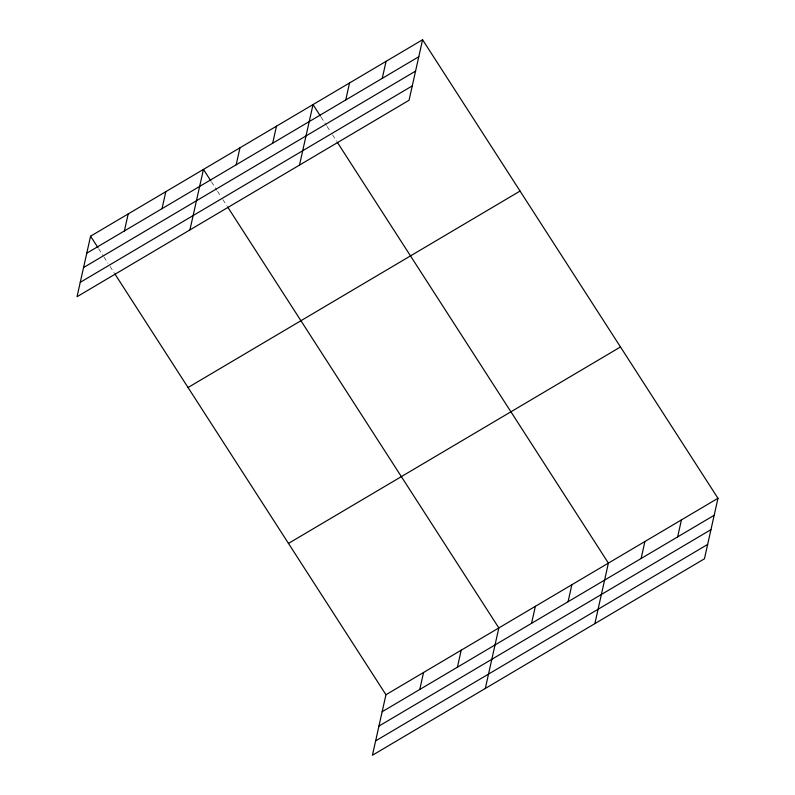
<?xml version="1.0" encoding="UTF-8"?>
<svg xmlns="http://www.w3.org/2000/svg" width="795" height="795" viewBox="0 0 795 795"><rect width="100%" height="100%" fill="white"/><g stroke="black" fill="none" stroke-linecap="round" stroke-linejoin="round"><path stroke-width="0.6" stroke-dasharray="3.98 2.98" d="M321.081 117.104L326.457 125.451M327.133 126.494L330.491 131.712M332.509 134.842L336.543 141.103M211.52 181.926L216.896 190.273M217.572 191.317L220.93 196.534M222.948 199.664L226.982 205.925M98.63 248.716L103.34 256.02M104.016 257.063L108.05 263.324M110.058 266.454L114.092 272.715"/><path stroke-width="1.19" d="M90.57 236.195L77.035 296.714L409.047 100.269L422.582 39.75L90.57 236.195L97.964 247.672M124.398 230.938L128.194 213.935M162.021 208.678L165.827 191.665M189.925 229.924L203.45 169.405L210.844 180.882M236.175 164.804L239.971 147.791M272.695 143.189L276.491 126.186M299.486 165.102L313.021 104.572L320.415 116.06M345.736 99.971L349.542 82.968M382.256 78.367L386.062 61.354M114.768 273.758L385.953 694.731L372.418 755.25L704.43 558.806L717.965 498.286L422.582 39.75M419.77 689.464L423.576 672.461M457.403 667.204L461.199 650.201M485.308 688.46L498.833 627.931L227.648 206.968M531.557 623.33L535.353 606.327M568.077 601.726L571.873 584.713M594.869 623.628L608.394 563.108L337.219 142.146M641.118 558.507L644.914 541.494M677.638 536.893L681.444 519.89M86.764 253.198L418.776 56.753M83.555 267.557L415.566 71.113M80.245 282.354L412.257 85.91M188.047 387.513L520.059 191.068M288.476 543.412L620.488 346.968M385.953 694.731L717.965 498.286M382.147 711.734L714.158 515.289M378.937 726.093L710.949 529.649M375.628 740.89L707.639 544.446"/></g></svg>
